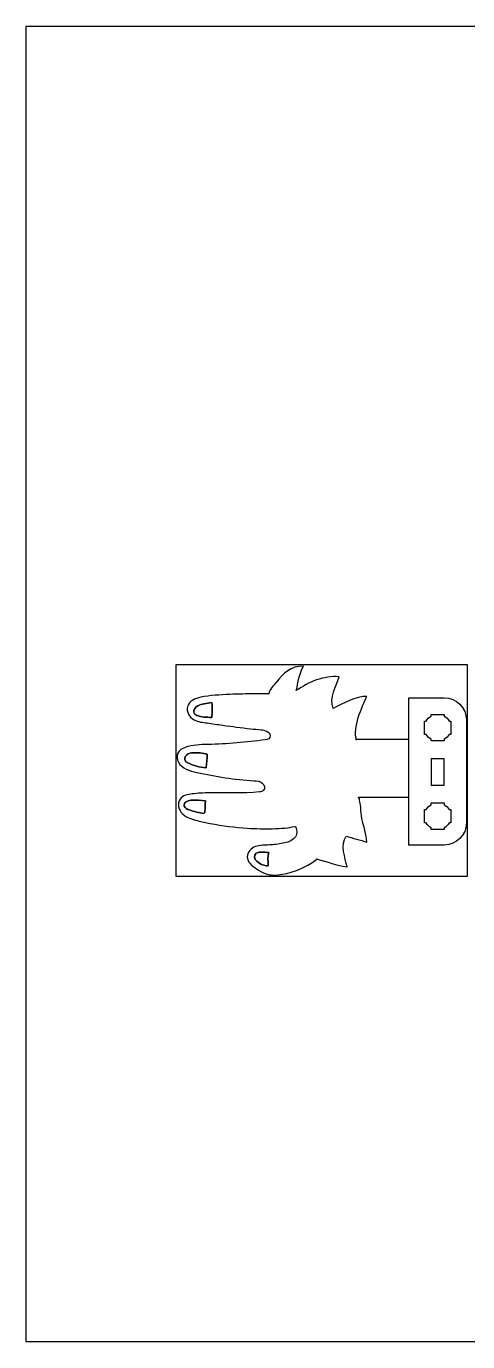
# Model space of a CAD drawing. Extents: x 0 to 843, y 0 to 842.
# Drawn here: x 0 to 283, y 0 to 842 of the extents above; entities that cross this region are included whole.
import ezdxf

# ---------------------------------------------------------------- set-up
doc = ezdxf.new("R2010")
doc.units = 0
doc.header["$MEASUREMENT"] = 0
doc.layers.add('LAYER_1', color=7, linetype='CONTINUOUS')

# ---------------------------------------------------------------- blocks, each defined once
blk = doc.blocks.new('BLOCK_5')
at = {"layer": 'LAYER_1'}
blk.add_lwpolyline([(282.66, 433.11), (95.76, 433.11), (95.76, 297.9), (282.66, 297.9), (282.66, 433.11)], dxfattribs=at)
at = {"layer": 'LAYER_1', "color": 250}
for points in [[(210.96, 385.41), (211.46, 385.41)], [(245.06, 385.41), (245.06, 386.14)]]:
    blk.add_lwpolyline(points, dxfattribs=at)
at = {"layer": 'LAYER_1', "color": 7}
blk.add_lwpolyline([(259.24, 356.13), (267.74, 356.13), (267.74, 373.14), (259.24, 373.14), (259.24, 356.13)], dxfattribs=at)
at = {"layer": 'LAYER_1', "color": 250}
for points, knots in [([(106.21, 350.6), (109.9, 351.02), (113.6, 351.2), (117.31, 351.27), (127.99, 351.47), (138.73, 350.72), (149.35, 351.95), (150.2, 352.04), (151.11, 352.18), (151.78, 352.72), (153.23, 353.91), (152.67, 356.44), (151.18, 357.58), (149.69, 358.72), (147.69, 358.87), (145.81, 359), (133.49, 359.83), (121.23, 361.63), (109.18, 364.37), (104.68, 365.39), (99.74, 366.9), (97.47, 370.91), (96.48, 372.65), (96.14, 374.86), (97, 376.67), (97.89, 378.52), (99.83, 379.64), (101.76, 380.35), (106.41, 382.07), (111.48, 382.11), (116.43, 382.24), (128.68, 382.57), (140.92, 383.57), (153.06, 385.24), (154.52, 385.44), (156.41, 386.03), (156.19, 387.89), (155.89, 390.52), (152.66, 391.38), (150.48, 391.71), (148.21, 392.05), (145.89, 391.99), (143.62, 392.27), (137.7, 392.99), (131.78, 393.76), (125.87, 394.58), (122.51, 395.04), (119.15, 395.57), (115.79, 396.01), (112.98, 396.38), (110.05, 396.57), (107.53, 398), (104.54, 399.7), (102.31, 403.27), (103.3, 406.57), (104.33, 410), (108.19, 411.67), (111.7, 412.42), (117.62, 413.7), (124.25, 413.97), (130.3, 414.25), (135.7, 414.5), (141.1, 414.64), (146.5, 414.68), (149.45, 414.7), (152.38, 414.55), (155.27, 414.7), (155.58, 417.28), (158.68, 420.33), (159.97, 421.98), (164.45, 427.72), (169.63, 432.65), (177.47, 432.34), (174.64, 427.33), (174.31, 422.11), (172.92, 416.72), (180.98, 422.23), (190.35, 426.37), (200.51, 425.61), (198.32, 419.6), (194.06, 411.98), (196.54, 405.27), (202.51, 408.42), (211.31, 413.27), (218.13, 413.01), (215.07, 406.29), (208.88, 392.78), (211.46, 385.41), (211.46, 385.41), (245.06, 385.41), (245.06, 385.41), (245.06, 385.41), (245.06, 348.56), (245.06, 348.56), (245.06, 348.56), (212.8, 348.56), (212.8, 348.56), (214.45, 344.81), (214.19, 338.83), (214.97, 334.92), (215.95, 330.02), (217.81, 324.56), (218.19, 319.67), (213.88, 321.22), (209.18, 322.24), (204.81, 323.54), (201.08, 318.36), (204.18, 309.38), (205.51, 303.93), (198.83, 304.7), (192.58, 307.33), (186.3, 308.78), (185.86, 308.88), (185.78, 308.02), (185.33, 308.11), (185.46, 307.79), (185.21, 308.43), (185.33, 308.11), (178.87, 303.67), (171.67, 300.5), (164.16, 299.16), (160.47, 298.5), (156.57, 298.32), (153.04, 299.59), (151.02, 300.33), (149.19, 301.52), (147.4, 302.71), (144.6, 304.58), (141.53, 307.03), (141.51, 310.39), (141.5, 313.38), (144.06, 315.86), (146.87, 316.86), (149.68, 317.86), (152.74, 317.75), (155.72, 317.9), (158.61, 318.04), (161.49, 318.42), (164.33, 319), (167.09, 319.56), (169.99, 320.39), (171.88, 322.49), (173.56, 324.36), (173.5, 327.18), (172.59, 329.39), (172.53, 329.51), (172.47, 329.65), (172.35, 329.71), (172.23, 329.78), (172.07, 329.76), (171.93, 329.73), (169.87, 329.34), (167.81, 328.84), (165.71, 328.7), (163.05, 328.52), (160.39, 328.39), (157.72, 328.33), (152.38, 328.2), (147.04, 328.3), (141.72, 328.64), (133.65, 329.14), (125.63, 330.18), (117.7, 331.73), (115.03, 332.26), (112.36, 332.85), (109.71, 333.49), (106.28, 334.33), (102.72, 335.35), (100.16, 337.78), (97.6, 340.21), (96.44, 344.48), (98.53, 347.33), (100.23, 349.64), (103.36, 350.28), (106.21, 350.6)], [0, 0, 0, 0, 1, 1, 1, 2, 2, 2, 3, 3, 3, 4, 4, 4, 5, 5, 5, 6, 6, 6, 7, 7, 7, 8, 8, 8, 9, 9, 9, 10, 10, 10, 11, 11, 11, 12, 12, 12, 13, 13, 13, 14, 14, 14, 15, 15, 15, 16, 16, 16, 17, 17, 17, 18, 18, 18, 19, 19, 19, 20, 20, 20, 21, 21, 21, 22, 22, 22, 23, 23, 23, 24, 24, 24, 25, 25, 25, 26, 26, 26, 27, 27, 27, 28, 28, 28, 29, 29, 29, 30, 30, 30, 31, 31, 31, 32, 32, 32, 33, 33, 33, 34, 34, 34, 35, 35, 35, 36, 36, 36, 37, 37, 37, 38, 38, 38, 39, 39, 39, 40, 40, 40, 41, 41, 41, 42, 42, 42, 43, 43, 43, 44, 44, 44, 45, 45, 45, 46, 46, 46, 47, 47, 47, 48, 48, 48, 49, 49, 49, 50, 50, 50, 51, 51, 51, 52, 52, 52, 53, 53, 53, 54, 54, 54, 55, 55, 55, 56, 56, 56, 57, 57, 57, 58, 58, 58, 58]), ([(107.38, 403.47), (107.34, 402.76), (107.56, 402.02), (108.07, 401.53), (108.41, 401.22), (108.84, 401.03), (109.27, 400.87), (112.28, 399.75), (115.56, 399.62), (118.77, 399.51), (119.11, 402.69), (119.14, 405.91), (118.87, 409.11), (117.25, 408.81), (115.64, 408.51), (114.02, 408.22), (112.57, 407.95), (111.09, 407.67), (109.8, 406.95), (108.52, 406.22), (107.45, 404.94), (107.38, 403.47)], [0, 0, 0, 0, 1, 1, 1, 2, 2, 2, 3, 3, 3, 4, 4, 4, 5, 5, 5, 6, 6, 6, 7, 7, 7, 7]), ([(107.38, 403.47), (107.34, 402.76), (107.56, 402.02), (108.07, 401.53), (108.41, 401.22), (108.84, 401.03), (109.27, 400.87), (112.28, 399.75), (115.56, 399.62), (118.77, 399.51), (119.11, 402.69), (119.14, 405.91), (118.87, 409.11), (117.25, 408.81), (115.64, 408.51), (114.02, 408.22), (112.57, 407.95), (111.09, 407.67), (109.8, 406.95), (108.52, 406.22), (107.45, 404.94), (107.38, 403.47)], [0, 0, 0, 0, 1, 1, 1, 2, 2, 2, 3, 3, 3, 4, 4, 4, 5, 5, 5, 6, 6, 6, 7, 7, 7, 7]), ([(109.8, 406.95), (111.09, 407.67), (112.57, 407.95), (114.02, 408.22), (115.64, 408.51), (117.25, 408.81), (118.87, 409.11), (119.14, 405.91), (119.11, 402.69), (118.77, 399.51), (115.56, 399.62), (112.28, 399.75), (109.27, 400.87), (108.84, 401.03), (108.41, 401.22), (108.07, 401.53), (107.56, 402.02), (107.34, 402.76), (107.38, 403.47), (107.45, 404.94), (108.52, 406.22), (109.8, 406.95)], [0, 0, 0, 0, 1, 1, 1, 2, 2, 2, 3, 3, 3, 4, 4, 4, 5, 5, 5, 6, 6, 6, 7, 7, 7, 7]), ([(109.8, 406.95), (111.09, 407.67), (112.57, 407.95), (114.02, 408.22), (115.64, 408.51), (117.25, 408.81), (118.87, 409.11), (119.14, 405.91), (119.11, 402.69), (118.77, 399.51), (115.56, 399.62), (112.28, 399.75), (109.27, 400.87), (108.84, 401.03), (108.41, 401.22), (108.07, 401.53), (107.56, 402.02), (107.34, 402.76), (107.38, 403.47), (107.45, 404.94), (108.52, 406.22), (109.8, 406.95)], [0, 0, 0, 0, 1, 1, 1, 2, 2, 2, 3, 3, 3, 4, 4, 4, 5, 5, 5, 6, 6, 6, 7, 7, 7, 7]), ([(118.87, 409.11), (117.25, 408.81), (115.64, 408.51), (114.02, 408.22), (112.57, 407.95), (111.09, 407.67), (109.8, 406.95), (108.52, 406.22), (107.45, 404.94), (107.38, 403.47), (107.34, 402.76), (107.56, 402.02), (108.07, 401.53), (108.41, 401.22), (108.84, 401.03), (109.27, 400.87), (112.28, 399.75), (115.56, 399.62), (118.77, 399.51), (119.11, 402.69), (119.14, 405.91), (118.87, 409.11)], [0, 0, 0, 0, 1, 1, 1, 2, 2, 2, 3, 3, 3, 4, 4, 4, 5, 5, 5, 6, 6, 6, 7, 7, 7, 7]), ([(245.06, 385.41), (245.06, 385.41), (245.06, 386.14), (245.06, 386.14), (245.06, 386.14), (245.06, 412.11), (245.06, 412.11), (245.06, 412.11), (267.74, 412.11), (267.74, 412.11), (275.57, 412.11), (281.91, 405.76), (281.91, 397.93), (281.91, 397.93), (281.91, 332.04), (281.91, 332.04), (281.91, 324.22), (275.57, 317.87), (267.74, 317.87), (267.74, 317.87), (245.06, 317.87), (245.06, 317.87), (245.06, 317.87), (245.06, 348.56), (245.06, 348.56)], [0, 0, 0, 0, 1, 1, 1, 2, 2, 2, 3, 3, 3, 4, 4, 4, 5, 5, 5, 6, 6, 6, 7, 7, 7, 8, 8, 8, 8]), ([(101.9, 371.57), (102.3, 371.03), (102.92, 370.69), (103.52, 370.39), (107.08, 368.63), (110.97, 367.56), (114.93, 367.26), (115, 367.26), (115.08, 367.25), (115.15, 367.3), (115.23, 367.35), (115.25, 367.46), (115.26, 367.56), (115.65, 370.38), (115.82, 373.24), (115.76, 376.09), (112.93, 376.82), (109.99, 377.1), (107.08, 376.93), (105.55, 376.84), (103.95, 376.59), (102.75, 375.64), (101.56, 374.68), (100.99, 372.8), (101.9, 371.57)], [0, 0, 0, 0, 1, 1, 1, 2, 2, 2, 3, 3, 3, 4, 4, 4, 5, 5, 5, 6, 6, 6, 7, 7, 7, 8, 8, 8, 8]), ([(101.9, 371.57), (102.3, 371.03), (102.92, 370.69), (103.52, 370.39), (107.08, 368.63), (110.97, 367.56), (114.93, 367.26), (115, 367.26), (115.08, 367.25), (115.15, 367.3), (115.23, 367.35), (115.25, 367.46), (115.26, 367.56), (115.65, 370.38), (115.82, 373.24), (115.76, 376.09), (112.93, 376.82), (109.99, 377.1), (107.08, 376.93), (105.55, 376.84), (103.95, 376.59), (102.75, 375.64), (101.56, 374.68), (100.99, 372.8), (101.9, 371.57)], [0, 0, 0, 0, 1, 1, 1, 2, 2, 2, 3, 3, 3, 4, 4, 4, 5, 5, 5, 6, 6, 6, 7, 7, 7, 8, 8, 8, 8]), ([(102.75, 375.64), (103.95, 376.59), (105.55, 376.84), (107.08, 376.93), (109.99, 377.1), (112.93, 376.82), (115.76, 376.09), (115.82, 373.24), (115.65, 370.38), (115.26, 367.56), (115.25, 367.46), (115.23, 367.35), (115.15, 367.3), (115.08, 367.25), (115, 367.26), (114.93, 367.26), (110.97, 367.56), (107.08, 368.63), (103.52, 370.39), (102.92, 370.69), (102.3, 371.03), (101.9, 371.57), (100.99, 372.8), (101.56, 374.68), (102.75, 375.64)], [0, 0, 0, 0, 1, 1, 1, 2, 2, 2, 3, 3, 3, 4, 4, 4, 5, 5, 5, 6, 6, 6, 7, 7, 7, 8, 8, 8, 8]), ([(102.75, 375.64), (103.95, 376.59), (105.55, 376.84), (107.08, 376.93), (109.99, 377.1), (112.93, 376.82), (115.76, 376.09), (115.82, 373.24), (115.65, 370.38), (115.26, 367.56), (115.25, 367.46), (115.23, 367.35), (115.15, 367.3), (115.08, 367.25), (115, 367.26), (114.93, 367.26), (110.97, 367.56), (107.08, 368.63), (103.52, 370.39), (102.92, 370.69), (102.3, 371.03), (101.9, 371.57), (100.99, 372.8), (101.56, 374.68), (102.75, 375.64)], [0, 0, 0, 0, 1, 1, 1, 2, 2, 2, 3, 3, 3, 4, 4, 4, 5, 5, 5, 6, 6, 6, 7, 7, 7, 8, 8, 8, 8]), ([(115.76, 376.09), (112.93, 376.82), (109.99, 377.1), (107.08, 376.93), (105.55, 376.84), (103.95, 376.59), (102.75, 375.64), (101.56, 374.68), (100.99, 372.8), (101.9, 371.57), (102.3, 371.03), (102.92, 370.69), (103.52, 370.39), (107.08, 368.63), (110.97, 367.56), (114.93, 367.26), (115, 367.26), (115.08, 367.25), (115.15, 367.3), (115.23, 367.35), (115.25, 367.46), (115.26, 367.56), (115.65, 370.38), (115.82, 373.24), (115.76, 376.09)], [0, 0, 0, 0, 1, 1, 1, 2, 2, 2, 3, 3, 3, 4, 4, 4, 5, 5, 5, 6, 6, 6, 7, 7, 7, 8, 8, 8, 8]), ([(101.2, 342.69), (101.58, 341.36), (103.05, 340.73), (104.37, 340.31), (107.46, 339.33), (110.61, 338.54), (113.8, 337.96), (114.28, 338.28), (114.35, 338.94), (114.39, 339.52), (114.51, 341.72), (114.63, 343.92), (114.75, 346.12), (111.98, 346.49), (109.18, 346.63), (106.38, 346.55), (105.13, 346.52), (103.84, 346.42), (102.75, 345.8), (101.66, 345.18), (100.86, 343.89), (101.2, 342.69)], [0, 0, 0, 0, 1, 1, 1, 2, 2, 2, 3, 3, 3, 4, 4, 4, 5, 5, 5, 6, 6, 6, 7, 7, 7, 7]), ([(101.2, 342.69), (101.58, 341.36), (103.05, 340.73), (104.37, 340.31), (107.46, 339.33), (110.61, 338.54), (113.8, 337.96), (114.28, 338.28), (114.35, 338.94), (114.39, 339.52), (114.51, 341.72), (114.63, 343.92), (114.75, 346.12), (111.98, 346.49), (109.18, 346.63), (106.38, 346.55), (105.13, 346.52), (103.84, 346.42), (102.75, 345.8), (101.66, 345.18), (100.86, 343.89), (101.2, 342.69)], [0, 0, 0, 0, 1, 1, 1, 2, 2, 2, 3, 3, 3, 4, 4, 4, 5, 5, 5, 6, 6, 6, 7, 7, 7, 7]), ([(102.75, 345.8), (103.84, 346.42), (105.13, 346.52), (106.38, 346.55), (109.18, 346.63), (111.98, 346.49), (114.75, 346.12), (114.63, 343.92), (114.51, 341.72), (114.39, 339.52), (114.35, 338.94), (114.28, 338.28), (113.8, 337.96), (110.61, 338.54), (107.46, 339.33), (104.37, 340.31), (103.05, 340.73), (101.58, 341.36), (101.2, 342.69), (100.86, 343.89), (101.66, 345.18), (102.75, 345.8)], [0, 0, 0, 0, 1, 1, 1, 2, 2, 2, 3, 3, 3, 4, 4, 4, 5, 5, 5, 6, 6, 6, 7, 7, 7, 7]), ([(102.75, 345.8), (103.84, 346.42), (105.13, 346.52), (106.38, 346.55), (109.18, 346.63), (111.98, 346.49), (114.75, 346.12), (114.63, 343.92), (114.51, 341.72), (114.39, 339.52), (114.35, 338.94), (114.28, 338.28), (113.8, 337.96), (110.61, 338.54), (107.46, 339.33), (104.37, 340.31), (103.05, 340.73), (101.58, 341.36), (101.2, 342.69), (100.86, 343.89), (101.66, 345.18), (102.75, 345.8)], [0, 0, 0, 0, 1, 1, 1, 2, 2, 2, 3, 3, 3, 4, 4, 4, 5, 5, 5, 6, 6, 6, 7, 7, 7, 7]), ([(101.2, 342.69), (101.58, 341.36), (103.05, 340.73), (104.37, 340.31), (107.46, 339.33), (110.61, 338.54), (113.8, 337.96), (114.28, 338.28), (114.35, 338.94), (114.39, 339.52), (114.51, 341.72), (114.63, 343.92), (114.75, 346.12), (111.98, 346.49), (109.18, 346.63), (106.38, 346.55), (105.13, 346.52), (103.84, 346.42), (102.75, 345.8), (101.66, 345.18), (100.86, 343.89), (101.2, 342.69)], [0, 0, 0, 0, 1, 1, 1, 2, 2, 2, 3, 3, 3, 4, 4, 4, 5, 5, 5, 6, 6, 6, 7, 7, 7, 7]), ([(154.95, 304.66), (154.84, 306.76), (154.51, 311.5), (155.29, 312.8), (155.37, 312.87), (155.31, 313.05), (155.14, 313.17), (152.79, 313), (147.61, 314.32), (146.41, 311.47), (144.83, 307.7), (152.19, 303.95), (154.95, 304.66)], [0, 0, 0, 0, 1, 1, 1, 2, 2, 2, 3, 3, 3, 4, 4, 4, 4]), ([(154.95, 304.66), (154.84, 306.76), (154.51, 311.5), (155.29, 312.8), (155.37, 312.87), (155.31, 313.05), (155.14, 313.17), (152.79, 313), (147.61, 314.32), (146.41, 311.47), (144.83, 307.7), (152.19, 303.95), (154.95, 304.66)], [0, 0, 0, 0, 1, 1, 1, 2, 2, 2, 3, 3, 3, 4, 4, 4, 4]), ([(146.41, 311.47), (147.61, 314.32), (152.79, 313), (155.14, 313.17), (155.31, 313.05), (155.37, 312.87), (155.29, 312.8), (154.51, 311.5), (154.84, 306.76), (154.95, 304.66), (152.19, 303.95), (144.83, 307.7), (146.41, 311.47)], [0, 0, 0, 0, 1, 1, 1, 2, 2, 2, 3, 3, 3, 4, 4, 4, 4]), ([(146.41, 311.47), (147.61, 314.32), (152.79, 313), (155.14, 313.17), (155.31, 313.05), (155.37, 312.87), (155.29, 312.8), (154.51, 311.5), (154.84, 306.76), (154.95, 304.66), (152.19, 303.95), (144.83, 307.7), (146.41, 311.47)], [0, 0, 0, 0, 1, 1, 1, 2, 2, 2, 3, 3, 3, 4, 4, 4, 4]), ([(155.14, 313.17), (152.79, 313), (147.61, 314.32), (146.41, 311.47), (144.83, 307.7), (152.19, 303.95), (154.95, 304.66), (154.84, 306.76), (154.51, 311.5), (155.29, 312.8), (155.37, 312.87), (155.31, 313.05), (155.14, 313.17)], [0, 0, 0, 0, 1, 1, 1, 2, 2, 2, 3, 3, 3, 4, 4, 4, 4]), ([(186.3, 308.78), (185.98, 308.55), (185.66, 308.32), (185.33, 308.11), (185.21, 308.43), (185.99, 308.56), (185.86, 308.88), (186.31, 308.79), (185.86, 308.88), (186.3, 308.78)], [0, 0, 0, 0, 1, 1, 1, 2, 2, 2, 3, 3, 3, 3])]:
    blk.add_open_spline(points, degree=3, knots=knots, dxfattribs=at)
blk.add_open_spline([(155.27, 414.7), (155.19, 414.09), (154.98, 415.23), (155.27, 414.7)], degree=3, dxfattribs=at)
at = {"layer": 'LAYER_1', "color": 7}
for points in [[(254.98, 388.73), (254.98, 388.73), (256.12, 388.73), (256.12, 388.73), (256.87, 387.44), (257.94, 386.37), (259.24, 385.62), (259.24, 385.62), (259.24, 384.48), (259.24, 384.48), (259.24, 384.48), (263.49, 384.48), (263.49, 384.48), (263.49, 384.48), (267.74, 384.48), (267.74, 384.48), (267.74, 384.48), (267.74, 385.62), (267.74, 385.62), (269.03, 386.37), (270.11, 387.44), (270.85, 388.73), (270.85, 388.73), (271.99, 388.73), (271.99, 388.73), (271.99, 388.73), (271.99, 392.98), (271.99, 392.98), (271.99, 392.98), (271.99, 397.24), (271.99, 397.24), (271.99, 397.24), (270.85, 397.24), (270.85, 397.24), (270.11, 398.53), (269.03, 399.6), (267.74, 400.35), (267.74, 400.35), (267.74, 401.49), (267.74, 401.49), (267.74, 401.49), (263.49, 401.49), (263.49, 401.49), (263.49, 401.49), (259.24, 401.49), (259.24, 401.49), (259.24, 401.49), (259.24, 400.35), (259.24, 400.35), (257.94, 399.6), (256.87, 398.53), (256.12, 397.24), (256.12, 397.24), (254.98, 397.24), (254.98, 397.24), (254.98, 397.24), (254.98, 392.98), (254.98, 392.98), (254.98, 392.98), (254.98, 388.73), (254.98, 388.73)], [(254.98, 332.04), (254.98, 332.04), (256.12, 332.04), (256.12, 332.04), (256.87, 330.75), (257.94, 329.67), (259.24, 328.93), (259.24, 328.93), (259.24, 327.79), (259.24, 327.79), (259.24, 327.79), (263.49, 327.79), (263.49, 327.79), (263.49, 327.79), (267.74, 327.79), (267.74, 327.79), (267.74, 327.79), (267.74, 328.93), (267.74, 328.93), (269.03, 329.67), (270.11, 330.75), (270.85, 332.04), (270.85, 332.04), (271.99, 332.04), (271.99, 332.04), (271.99, 332.04), (271.99, 336.29), (271.99, 336.29), (271.99, 336.29), (271.99, 340.54), (271.99, 340.54), (271.99, 340.54), (270.85, 340.54), (270.85, 340.54), (270.11, 341.83), (269.03, 342.91), (267.74, 343.66), (267.74, 343.66), (267.74, 344.8), (267.74, 344.8), (267.74, 344.8), (263.49, 344.8), (263.49, 344.8), (263.49, 344.8), (259.24, 344.8), (259.24, 344.8), (259.24, 344.8), (259.24, 343.66), (259.24, 343.66), (257.94, 342.91), (256.87, 341.83), (256.12, 340.54), (256.12, 340.54), (254.98, 340.54), (254.98, 340.54), (254.98, 340.54), (254.98, 336.29), (254.98, 336.29), (254.98, 336.29), (254.98, 332.04), (254.98, 332.04)]]:
    blk.add_open_spline(points, degree=3, knots=[0, 0, 0, 0, 1, 1, 1, 2, 2, 2, 3, 3, 3, 4, 4, 4, 5, 5, 5, 6, 6, 6, 7, 7, 7, 8, 8, 8, 9, 9, 9, 10, 10, 10, 11, 11, 11, 12, 12, 12, 13, 13, 13, 14, 14, 14, 15, 15, 15, 16, 16, 16, 17, 17, 17, 18, 18, 18, 19, 19, 19, 20, 20, 20, 20], dxfattribs=at)

msp = doc.modelspace()

# ---------------------------------------------------------------- linework, layer by layer
at = {"layer": 'LAYER_1'}
msp.add_lwpolyline([(0, 841.89), (843.17, 841.89), (843.17, 0), (0, 0), (0, 841.89)], dxfattribs=at)

# ---------------------------------------------------------------- block references
msp.add_blockref('BLOCK_5', (0, 0), dxfattribs=at)

doc.saveas('drawing.dxf')
